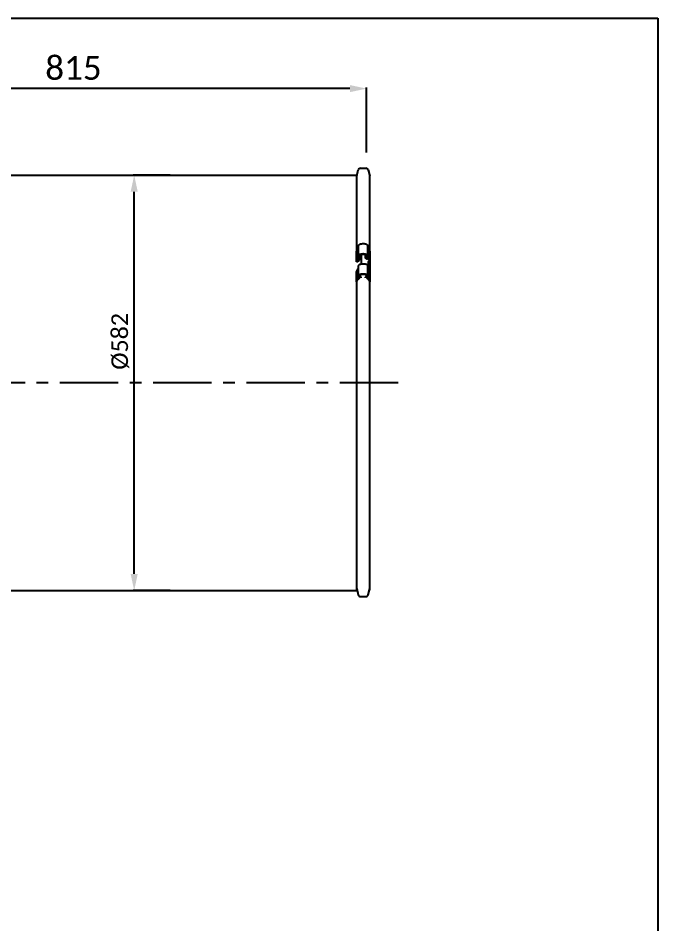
# Model space of a CAD drawing. Header units: millimetres. Extents: x 0 to 7169, y -1866 to 3918.
# Drawn here: x 6273 to 7169, y 2649 to 3918 of the extents above; entities that cross this region are included whole.
import ezdxf

# ---------------------------------------------------------------- set-up
doc = ezdxf.new("R2010")
doc.units = ezdxf.units.MM
doc.header["$LTSCALE"] = 217.8
doc.header["$PDMODE"] = 3
doc.header["$PDSIZE"] = 8
doc.linetypes.add('CENTER', pattern=[0.6, 0.375, -0.075, 0.075, -0.075])
doc.layers.get('0').update_dxf_attribs({"linetype": 'CONTINUOUS'})
doc.layers.get('Defpoints').update_dxf_attribs({"linetype": 'CONTINUOUS'})
doc.layers.add('02___PRT_ALL_AXES', color=7, linetype='CONTINUOUS')
doc.styles.get("Standard").update_dxf_attribs({"font": 'calibri.ttf'})
doc.dimstyles.new('DIMSTYLE_2', dxfattribs={"dimtxt": 33.333333, "dimasz": 23.333333, "dimexe": 1.5, "dimexo": 1, "dimgap": 1.25, "dimtad": 1, "dimdsep": 46, "dimtxsty": 'Standard', "dimblk": '_FILLED', "dimblk1": '_FILLED', "dimblk2": '_FILLED', "dimcen": 0.09, "dimazin": 2, "dimtp": 0.01, "dimtm": 0.01, "dimtfac": 1, "dimtofl": 0, "dimtmove": 0, "dimatfit": 3, "dimldrblk": '_FILLED', "dimfxl": 1, "dimtolj": 1, "dimarcsym": 0})
doc.dimstyles.new('DIMSTYLE_5', dxfattribs={"dimtxt": 23.333333, "dimasz": 23.333333, "dimexe": 1.5, "dimexo": 1, "dimgap": 0.875, "dimtad": 1, "dimdsep": 46, "dimtxsty": 'Standard', "dimblk": '_FILLED', "dimblk1": '_FILLED', "dimblk2": '_FILLED', "dimcen": 0.09, "dimazin": 2, "dimtp": 0.01, "dimtm": 0.01, "dimtfac": 1, "dimtofl": 0, "dimtmove": 0, "dimatfit": 3, "dimldrblk": '_FILLED', "dimfxl": 1, "dimtolj": 1, "dimarcsym": 0})

# ---------------------------------------------------------------- blocks, each defined once
blk = doc.blocks.new('_FILLED')
at = {"color": 0, "linetype": 'ByBlock'}
blk.add_solid([(0, 0), (-1, 0.214), (-1, -0.214)], dxfattribs=at)
blk = doc.blocks.new('*D99')
at = {"color": 0, "linetype": 'Continuous', "lineweight": -2}
for p, q in [((5950.1, 3512.3), (5950.1, 3820.8)), ((6761.1, 3729.8), (6761.1, 3820.8)), ((6737.8, 3819.3), (5973.5, 3819.3))]:
    blk.add_line(p, q, dxfattribs=at)
at = {"layer": 'Defpoints', "color": 0}
for p in [(5950.1, 3819.3), (6761.1, 3728.8), (5950.1, 3511.3)]:
    blk.add_point(p, dxfattribs=at)
at = {"color": 0, "linetype": 'ByBlock', "lineweight": -2, "xscale": 23.3333333333, "yscale": 23.3333333333, "zscale": 23.3333333333, "rotation": 180}
blk.add_blockref('_FILLED', (5950.1, 3819.3), dxfattribs=at)
at = {"color": 0, "linetype": 'ByBlock', "lineweight": -2, "xscale": 23.3333333333, "yscale": 23.3333333333, "zscale": 23.3333333333}
blk.add_blockref('_FILLED', (6761.1, 3819.3), dxfattribs=at)
at = {"color": 0, "insert": (6311.1, 3865), "char_height": 33.33, "attachment_point": 1, "line_spacing_factor": 0.9}
blk.add_mtext('\\A1;815', dxfattribs=at)
blk = doc.blocks.new('*D206')
at = {"color": 0, "linetype": 'Continuous', "lineweight": -2}
for p, q in [((6485.9, 3698.1), (6434.2, 3698.1)), ((6435.7, 3139.4), (6435.7, 3674.8)), ((6485.9, 3116.1), (6434.2, 3116.1))]:
    blk.add_line(p, q, dxfattribs=at)
at = {"layer": 'Defpoints', "color": 0}
for p in [(6435.7, 3698.1), (6486.9, 3698.1), (6486.9, 3116.1)]:
    blk.add_point(p, dxfattribs=at)
at = {"color": 0, "linetype": 'ByBlock', "lineweight": -2, "xscale": 23.3333333333, "yscale": 23.3333333333, "zscale": 23.3333333333}
for p, rotation in [((6435.7, 3698.1), 90), ((6435.7, 3116.1), 270)]:
    blk.add_blockref('_FILLED', p, dxfattribs=dict(at, rotation=rotation))
at = {"color": 0, "insert": (6403.7, 3465.2), "char_height": 23.333, "attachment_point": 2, "rotation": 90, "line_spacing_factor": 0.9}
blk.add_mtext('\\A1;\\A1;%%C582', dxfattribs=at)

msp = doc.modelspace()

# ---------------------------------------------------------------- linework, layer by layer
at = {"color": 7, "linetype": 'Continuous'}
msp.add_line((3959.832, 3918.057), (7169.208, 3918.057), dxfattribs=at)
at = {"color": 0, "linetype": 'Continuous'}
for p, q in [((7169.208, 3918.057), (7169.208, -1866.261)), ((6746.984, 3590.901), (6749.447, 3594.789)), ((6749.447, 3580.738), (6749.447, 3594.789)), ((6749.994, 3584.98), (6749.994, 3599.031)), ((6762.994, 3584.98), (6762.994, 3599.031)), ((6763.541, 3580.738), (6763.541, 3594.789)), ((6763.541, 3594.789), (6766.004, 3590.901)), ((6746.984, 3576.85), (6746.984, 3590.901)), ((6746.984, 3576.85), (6749.447, 3580.738)), ((6751.185, 3580.178), (6748.904, 3576.577)), ((6753.334, 3582.472), (6753.334, 3586.505)), ((6759.654, 3582.472), (6759.654, 3586.505)), ((6763.541, 3580.738), (6766.004, 3576.85)), ((6766.004, 3576.85), (6766.004, 3590.901)), ((6748.904, 3576.577), (6746.984, 3576.85)), ((6746.984, 3562.798), (6749.447, 3566.686)), ((6749.447, 3552.634), (6749.447, 3566.686)), ((6749.994, 3556.876), (6749.994, 3570.928)), ((6762.994, 3556.876), (6762.994, 3570.928)), ((6764.084, 3576.577), (6763.494, 3577.508)), ((6763.541, 3552.634), (6763.541, 3566.686)), ((6763.541, 3566.686), (6766.004, 3562.798)), ((6766.004, 3576.85), (6764.084, 3576.577)), ((6746.984, 3548.746), (6746.984, 3562.798)), ((6766.004, 3548.746), (6766.004, 3562.798)), ((6746.984, 3548.746), (6749.447, 3552.634)), ((6747.443, 3548.681), (6746.984, 3548.746)), ((6763.541, 3552.634), (6766.004, 3548.746)), ((6766.004, 3548.746), (6765.545, 3548.681))]:
    msp.add_line(p, q, dxfattribs=at)
for p, q in [((6065.187, 3698.112), (6748.122, 3698.112)), ((6065.187, 3116.112), (6748.122, 3116.112)), ((6765.013, 3116.695), (6765.545, 3116.695))]:
    msp.add_line(p, q)
for centre in [(6765.41, 3600.363), (6765.41, 3586.311), (6765.41, 3572.26), (6765.41, 3558.208)]:
    msp.add_arc(centre, 5.879, 250.947094, 251.460992, dxfattribs=at)
for points, knots in [([(6749.447, 3594.789), (6749.496, 3594.806), (6749.682, 3594.871), (6749.866, 3594.946), (6749.999, 3595.009)], [0, 0, 0, 0, 0.25811746, 1, 1, 1, 1]), ([(6749.994, 3599.032), (6749.994, 3599.238), (6750.091, 3599.678), (6750.49, 3600.273), (6751.109, 3600.807), (6751.924, 3601.27), (6752.909, 3601.648), (6754.437, 3602.031), (6756.494, 3602.214), (6758.551, 3602.031), (6760.079, 3601.648), (6761.063, 3601.27), (6761.879, 3600.807), (6762.498, 3600.273), (6762.897, 3599.678), (6762.994, 3599.238), (6762.994, 3599.032)], [0, 0, 0, 0, 0.03985361, 0.08430289, 0.13618231, 0.1964037, 0.26451245, 0.33917079, 0.5, 0.66082921, 0.73548755, 0.8035963, 0.86381769, 0.91569711, 0.96014639, 1, 1, 1, 1]), ([(6762.989, 3595.009), (6763.028, 3594.99), (6763.193, 3594.916), (6763.362, 3594.851), (6763.491, 3594.806)], [0, 0, 0, 0, 0.24231766, 1, 1, 1, 1]), ([(6749.447, 3580.738), (6749.718, 3580.829), (6750.21, 3581.033), (6750.822, 3581.442), (6751.229, 3581.922), (6751.334, 3582.299), (6751.334, 3582.472)], [0, 0, 0, 0, 0.31666563, 0.58590939, 0.80855891, 1, 1, 1, 1]), ([(6749.994, 3584.98), (6749.994, 3585.186), (6750.091, 3585.626), (6750.49, 3586.221), (6751.109, 3586.755), (6751.924, 3587.218), (6752.909, 3587.596), (6754.437, 3587.979), (6756.494, 3588.162), (6758.551, 3587.979), (6760.079, 3587.596), (6761.063, 3587.218), (6761.879, 3586.755), (6762.498, 3586.221), (6762.897, 3585.626), (6762.994, 3585.186), (6762.994, 3584.98)], [0, 0, 0, 0, 0.03985361, 0.08430289, 0.13618231, 0.1964037, 0.26451245, 0.33917079, 0.5, 0.66082921, 0.73548755, 0.8035963, 0.86381769, 0.91569711, 0.96014639, 1, 1, 1, 1]), ([(6750.791, 3583.488), (6750.556, 3583.694), (6750.25, 3584.04), (6750.03, 3584.581), (6749.994, 3584.849), (6749.994, 3584.98)], [0, 0, 0, 0, 0.53832317, 0.7747948, 1, 1, 1, 1]), ([(6751.334, 3582.472), (6751.333, 3582.653), (6751.219, 3583.049), (6750.95, 3583.349), (6750.791, 3583.488)], [0, 0, 0, 0, 0.4597598, 1, 1, 1, 1]), ([(6753.334, 3582.472), (6753.334, 3582.253), (6753.222, 3581.782), (6752.767, 3581.156), (6752.069, 3580.603), (6751.5, 3580.312), (6751.185, 3580.178)], [0, 0, 0, 0, 0.19897372, 0.42388862, 0.68967981, 1, 1, 1, 1]), ([(6760.994, 3584.979), (6760.994, 3585.122), (6760.927, 3585.427), (6760.651, 3585.839), (6760.222, 3586.209), (6759.424, 3586.661), (6758.16, 3587.034), (6756.494, 3587.184), (6754.828, 3587.034), (6753.564, 3586.661), (6752.766, 3586.209), (6752.337, 3585.839), (6752.061, 3585.427), (6751.994, 3585.122), (6751.994, 3584.979)], [0, 0, 0, 0, 0.03987511, 0.08434615, 0.13625164, 0.19650464, 0.33907798, 0.5, 0.66092202, 0.80349536, 0.86374836, 0.91565385, 0.96012489, 1, 1, 1, 1]), ([(6751.994, 3584.979), (6751.994, 3584.796), (6752.11, 3584.394), (6752.383, 3584.089), (6752.545, 3583.947)], [0, 0, 0, 0, 0.45976114, 1, 1, 1, 1]), ([(6752.545, 3583.947), (6752.777, 3583.744), (6753.08, 3583.402), (6753.298, 3582.867), (6753.334, 3582.601), (6753.334, 3582.472)], [0, 0, 0, 0, 0.53832588, 0.77479592, 1, 1, 1, 1]), ([(6759.654, 3582.472), (6759.654, 3582.601), (6759.69, 3582.867), (6759.908, 3583.402), (6760.21, 3583.744), (6760.442, 3583.947)], [0, 0, 0, 0, 0.22520408, 0.46167412, 1, 1, 1, 1]), ([(6761.803, 3580.178), (6761.488, 3580.312), (6760.919, 3580.603), (6760.221, 3581.156), (6759.766, 3581.782), (6759.654, 3582.253), (6759.654, 3582.472)], [0, 0, 0, 0, 0.31032019, 0.57611138, 0.80102628, 1, 1, 1, 1]), ([(6760.442, 3583.947), (6760.605, 3584.089), (6760.878, 3584.394), (6760.994, 3584.796), (6760.994, 3584.979)], [0, 0, 0, 0, 0.54023886, 1, 1, 1, 1]), ([(6762.197, 3583.488), (6762.037, 3583.349), (6761.769, 3583.049), (6761.654, 3582.653), (6761.654, 3582.472)], [0, 0, 0, 0, 0.5402402, 1, 1, 1, 1]), ([(6761.654, 3582.472), (6761.654, 3582.302), (6761.755, 3581.931), (6762.15, 3581.457), (6762.747, 3581.05), (6763.226, 3580.846), (6763.491, 3580.755)], [0, 0, 0, 0, 0.19228125, 0.41514737, 0.68397637, 1, 1, 1, 1]), ([(6762.994, 3584.98), (6762.994, 3584.849), (6762.958, 3584.581), (6762.738, 3584.04), (6762.432, 3583.694), (6762.197, 3583.488)], [0, 0, 0, 0, 0.2252052, 0.46167683, 1, 1, 1, 1]), ([(6749.447, 3566.686), (6749.496, 3566.702), (6749.682, 3566.768), (6749.866, 3566.843), (6749.999, 3566.905)], [0, 0, 0, 0, 0.25811746, 1, 1, 1, 1]), ([(6749.994, 3570.928), (6749.994, 3571.134), (6750.091, 3571.574), (6750.49, 3572.17), (6751.109, 3572.704), (6751.924, 3573.166), (6752.909, 3573.544), (6754.437, 3573.927), (6756.494, 3574.111), (6758.551, 3573.927), (6760.079, 3573.544), (6761.063, 3573.166), (6761.879, 3572.704), (6762.498, 3572.17), (6762.897, 3571.574), (6762.994, 3571.134), (6762.994, 3570.928)], [0, 0, 0, 0, 0.03985361, 0.08430289, 0.13618231, 0.1964037, 0.26451245, 0.33917079, 0.5, 0.66082921, 0.73548755, 0.8035963, 0.86381769, 0.91569711, 0.96014639, 1, 1, 1, 1]), ([(6762.989, 3566.905), (6763.028, 3566.886), (6763.193, 3566.812), (6763.362, 3566.748), (6763.491, 3566.703)], [0, 0, 0, 0, 0.24231766, 1, 1, 1, 1]), ([(6749.447, 3552.634), (6749.718, 3552.725), (6750.21, 3552.929), (6750.822, 3553.339), (6751.229, 3553.819), (6751.334, 3554.196), (6751.334, 3554.369)], [0, 0, 0, 0, 0.31666563, 0.58590939, 0.80855891, 1, 1, 1, 1]), ([(6749.994, 3556.876), (6749.994, 3557.083), (6750.091, 3557.523), (6750.49, 3558.118), (6751.109, 3558.652), (6751.924, 3559.114), (6752.909, 3559.492), (6754.437, 3559.876), (6756.494, 3560.059), (6758.551, 3559.876), (6760.079, 3559.492), (6761.063, 3559.114), (6761.879, 3558.652), (6762.498, 3558.118), (6762.897, 3557.523), (6762.994, 3557.083), (6762.994, 3556.876)], [0, 0, 0, 0, 0.03985361, 0.08430289, 0.13618231, 0.1964037, 0.26451245, 0.33917079, 0.5, 0.66082921, 0.73548755, 0.8035963, 0.86381769, 0.91569711, 0.96014639, 1, 1, 1, 1]), ([(6750.791, 3555.385), (6750.556, 3555.59), (6750.25, 3555.937), (6750.03, 3556.477), (6749.994, 3556.746), (6749.994, 3556.876)], [0, 0, 0, 0, 0.53832317, 0.7747948, 1, 1, 1, 1]), ([(6751.334, 3554.369), (6751.333, 3554.55), (6751.219, 3554.945), (6750.95, 3555.245), (6750.791, 3555.385)], [0, 0, 0, 0, 0.4597598, 1, 1, 1, 1]), ([(6760.994, 3556.876), (6760.994, 3557.019), (6760.927, 3557.323), (6760.651, 3557.736), (6760.222, 3558.105), (6759.424, 3558.557), (6758.16, 3558.93), (6756.494, 3559.08), (6754.828, 3558.93), (6753.564, 3558.557), (6752.766, 3558.105), (6752.337, 3557.736), (6752.061, 3557.323), (6751.994, 3557.019), (6751.994, 3556.876)], [0, 0, 0, 0, 0.03987511, 0.08434615, 0.13625164, 0.19650464, 0.33907798, 0.5, 0.66092202, 0.80349536, 0.86374836, 0.91565385, 0.96012489, 1, 1, 1, 1]), ([(6751.994, 3556.876), (6751.994, 3556.692), (6752.11, 3556.29), (6752.383, 3555.986), (6752.545, 3555.844)], [0, 0, 0, 0, 0.45976114, 1, 1, 1, 1]), ([(6752.545, 3555.844), (6752.777, 3555.641), (6753.08, 3555.298), (6753.298, 3554.763), (6753.334, 3554.498), (6753.334, 3554.369)], [0, 0, 0, 0, 0.53832588, 0.77479592, 1, 1, 1, 1]), ([(6759.654, 3554.369), (6759.654, 3554.498), (6759.69, 3554.763), (6759.908, 3555.298), (6760.21, 3555.641), (6760.442, 3555.844)], [0, 0, 0, 0, 0.22520408, 0.46167412, 1, 1, 1, 1]), ([(6760.442, 3555.844), (6760.605, 3555.986), (6760.878, 3556.29), (6760.994, 3556.692), (6760.994, 3556.876)], [0, 0, 0, 0, 0.54023886, 1, 1, 1, 1]), ([(6762.197, 3555.385), (6762.037, 3555.245), (6761.769, 3554.945), (6761.654, 3554.55), (6761.654, 3554.369)], [0, 0, 0, 0, 0.5402402, 1, 1, 1, 1]), ([(6761.654, 3554.369), (6761.654, 3554.199), (6761.755, 3553.828), (6762.15, 3553.353), (6762.747, 3552.947), (6763.226, 3552.743), (6763.491, 3552.651)], [0, 0, 0, 0, 0.19228125, 0.41514737, 0.68397637, 1, 1, 1, 1]), ([(6762.994, 3556.876), (6762.994, 3556.746), (6762.958, 3556.477), (6762.738, 3555.937), (6762.432, 3555.59), (6762.197, 3555.385)], [0, 0, 0, 0, 0.2252052, 0.46167683, 1, 1, 1, 1])]:
    msp.add_open_spline(points, degree=3, knots=knots, dxfattribs=at)
at = {"layer": '02___PRT_ALL_AXES', "color": 0, "linetype": 'Continuous'}
for p, q in [((6747.443, 3696.587), (6749.638, 3705.278)), ((6752.74, 3707.695), (6760.248, 3707.695)), ((6763.35, 3705.278), (6765.545, 3696.587)), ((6747.443, 3591.626), (6747.443, 3696.587)), ((6765.545, 3591.626), (6765.545, 3696.587)), ((6753.494, 3586.572), (6753.494, 3573.685)), ((6759.031, 3586.751), (6753.957, 3586.751)), ((6763.494, 3576.577), (6763.494, 3566.686)), ((6763.994, 3576.719), (6763.994, 3565.971)), ((6765.545, 3576.785), (6765.545, 3563.522)), ((6749.638, 3562.789), (6747.443, 3558.928)), ((6765.545, 3558.928), (6763.35, 3562.789)), ((6747.443, 3116.695), (6747.443, 3548.681)), ((6765.545, 3116.695), (6765.545, 3548.681)), ((6747.443, 3118.803), (6749.638, 3110.111)), ((6763.35, 3110.111), (6765.545, 3118.803)), ((6752.74, 3107.695), (6760.248, 3107.695))]:
    msp.add_line(p, q, dxfattribs=at)
at = {"layer": '02___PRT_ALL_AXES', "color": 0, "linetype": 'CENTER'}
msp.add_line((6805.469, 3407.112), (5775.762, 3407.112), dxfattribs=at)
at = {"layer": '02___PRT_ALL_AXES', "color": 0, "linetype": 'Continuous'}
for centre, start, end in [((6752.74, 3704.495), 90, 165.827662), ((6760.248, 3704.495), 14.172338, 90), ((6752.74, 3110.895), 194.172338, 270), ((6760.248, 3110.895), 270, 345.827662)]:
    msp.add_arc(centre, 3.2, start, end, dxfattribs=at)
for points, knots in [([(6749.638, 3586.333), (6749.656, 3586.372), (6749.748, 3586.532), (6749.875, 3586.67), (6749.982, 3586.762)], [0, 0, 0, 0, 0.2324888, 1, 1, 1, 1]), ([(6763.006, 3586.762), (6763.044, 3586.73), (6763.178, 3586.604), (6763.291, 3586.454), (6763.35, 3586.333)], [0, 0, 0, 0, 0.26977308, 1, 1, 1, 1]), ([(6749.982, 3563.161), (6749.944, 3563.133), (6749.813, 3563.026), (6749.698, 3562.896), (6749.638, 3562.789)], [0, 0, 0, 0, 0.27502435, 1, 1, 1, 1]), ([(6763.35, 3562.789), (6763.331, 3562.823), (6763.238, 3562.964), (6763.111, 3563.082), (6763.006, 3563.161)], [0, 0, 0, 0, 0.22741998, 1, 1, 1, 1])]:
    msp.add_open_spline(points, degree=3, knots=knots, dxfattribs=at)

# ---------------------------------------------------------------- dimensions: what is measured, and where the dimension line sits
at = {"color": 0, "linetype": 'Continuous'}
for base, p1, p2, angle, text, dimstyle, picture, middle in [((5950.136, 3819.287), (6761.136, 3728.827), (5950.136, 3511.287), 180, '815', 'DIMSTYLE_2', '*D99', (6348.438, 3819.287)), ((6435.655, 3698.112), (6486.865, 3116.112), (6486.865, 3698.112), 90, '\\A1;%%C<>', 'DIMSTYLE_5', '*D206', (6435.655, 3465.185))]:
    dim = msp.add_linear_dim(base=base, p1=p1, p2=p2, angle=angle, text=text, dimstyle=dimstyle, override={"dimtxsty": 'Standard'}, dxfattribs=at)
    dim.commit()
    dim.dimension.update_dxf_attribs({"geometry": picture, "text_midpoint": middle, "dimtype": 160})

doc.saveas('drawing.dxf')
